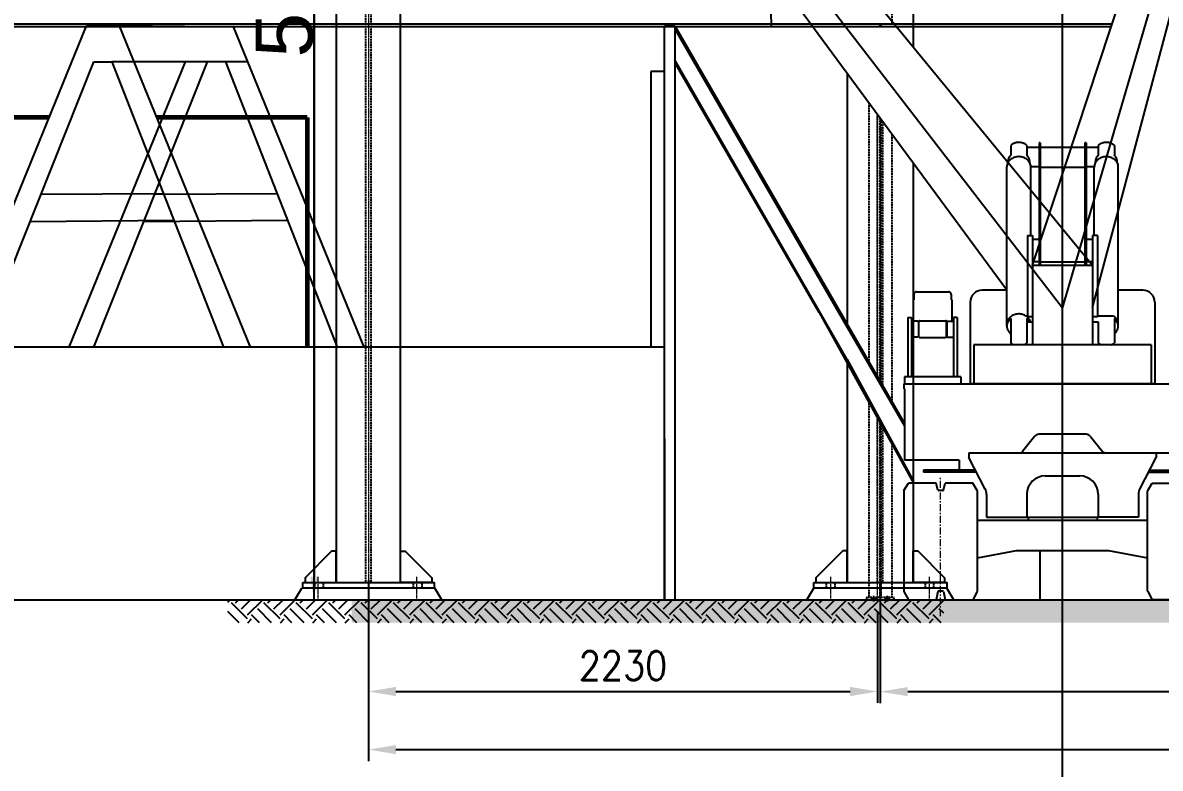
# Model space of a CAD drawing. Header units: millimetres. Extents: x 13669 to 217197, y -88248 to 24578.
# Drawn here: x 62328 to 67284, y -19669 to -16422 of the extents above; entities that cross this region are included whole.
import ezdxf

# ---------------------------------------------------------------- set-up
doc = ezdxf.new("R2010")
doc.units = ezdxf.units.MM
for name, pattern in [('CENTER', [50.8, 31.75, -6.35, 6.35, -6.35]), ('CENTER2', [1.125, 0.75, -0.125, 0.125, -0.125]), ('DASHED2', [0.375, 0.25, -0.125])]:
    doc.linetypes.add(name, pattern=pattern)
for name, color, linetype in [('1', 7, 'Continuous'), ('CHAPA PISO', 3, 'Continuous'), ('Tx_DDIM', 1, 'Continuous'), ('Tx_M_EQUIPOS', 4, 'Continuous'), ('Tx_M_EXISTENTES', 8, 'Continuous'), ('Tx_M_OCULTOS', 2, 'DASHED2'), ('Tx_M_OCULTOS FINO', 1, 'DASHED2')]:
    doc.layers.add(name, color=color, linetype=linetype)
doc.layers.add('TITULOS', color=6, linetype='Continuous', lineweight=60)
doc.layers.add('Tx_EJES', color=1, linetype='CENTER2', lineweight=5)
doc.styles.add('ROMANS', font='romans.shx', dxfattribs={"width": 0.9})
doc.styles.get("Standard").update_dxf_attribs({"font": 'arial.ttf'})
doc.dimstyles.new('DIMSTYLE4', dxfattribs={"dimtxt": 3.2, "dimasz": 1, "dimexe": 2.54, "dimexo": 2.54, "dimgap": 1.6, "dimtad": 1, "dimdec": 4, "dimzin": 0, "dimdsep": 46, "dimtxsty": 'Standard', "dimblk1": 'OPEN30', "dimblk2": 'OPEN30', "dimsah": 1, "dimcen": 0.09, "dimadec": 0, "dimazin": 0, "dimtfac": 1, "dimtdec": 4, "dimtmove": 0, "dimatfit": 3, "dimldrblk": 'OPEN30', "dimfxl": 1, "dimtvp": 1, "dimtolj": 1, "dimtzin": 0, "dimarcsym": 0})
doc.dimstyles.new('ESC 1-50', dxfattribs={"dimscale": 50, "dimtxt": 2.5, "dimasz": 2.4, "dimexe": 1, "dimexo": 1, "dimgap": 1, "dimtad": 1, "dimdec": 0, "dimtxsty": 'ROMANS', "dimcen": 2.5, "dimclrd": 256, "dimclre": 256, "dimclrt": 3, "dimadec": 0, "dimazin": 2, "dimtfac": 0.5, "dimtdec": 0, "dimtmove": 0, "dimatfit": 3, "dimfxl": 1, "dimtfill": 1, "dimtfillclr": 256, "dimtolj": 2, "dimlwd": -1, "dimarcsym": 0})
doc.dimstyles.new('ISO-25', dxfattribs={"dimtxt": 2.5, "dimasz": 2.5, "dimexe": 1.25, "dimexo": 0.625, "dimtad": 1, "dimtxsty": 'Standard', "dimcen": 2.5, "dimadec": 0, "dimazin": 0, "dimtfac": 1, "dimtmove": 0, "dimatfit": 3, "dimfxl": 1, "dimarcsym": 0})

# ---------------------------------------------------------------- blocks, each defined once
blk = doc.blocks.new('*D261')
at = {"layer": 'Defpoints', "color": 0, "transparency": 16777216}
for p in [(66064.5, -18798.2), (70044.8, -18913.2), (70044.8, -19335.3)]:
    blk.add_point(p, dxfattribs=at)
at = {"layer": 'Tx_DDIM', "lineweight": -2, "transparency": 16777216}
for p, q in [((66064.5, -18848.2), (66064.5, -19385.3)), ((70044.8, -18963.2), (70044.8, -19385.3))]:
    blk.add_line(p, q, dxfattribs=at)
at = {"layer": 'Tx_DDIM', "transparency": 16777216}
blk.add_line((66184.5, -19335.3), (69924.8, -19335.3), dxfattribs=at)
for points in [[(66184.5, -19315.3), (66184.5, -19355.3), (66064.5, -19335.3)], [(69924.8, -19315.3), (69924.8, -19355.3), (70044.8, -19335.3)]]:
    blk.add_solid(points, dxfattribs=at)
at = {"layer": 'Tx_DDIM', "color": 3, "transparency": 16777216, "insert": (68054.6, -19222.8), "char_height": 125, "attachment_point": 5, "style": 'ROMANS', "bg_fill": 3, "box_fill_scale": 1.1, "bg_fill_color": 256, "bg_fill_true_color": 13158600, "bg_fill_transparency": 0}
blk.add_mtext('\\A2;3980', dxfattribs=at)
blk = doc.blocks.new('*D264')
at = {"layer": 'Defpoints', "color": 0, "transparency": 16777216}
for p in [(63834.5, -19117.9), (74894.8, -19174.3), (74894.8, -19587.9)]:
    blk.add_point(p, dxfattribs=at)
at = {"layer": 'Tx_DDIM', "lineweight": -2, "transparency": 16777216}
for p, q in [((63834.5, -19167.9), (63834.5, -19637.9)), ((74894.8, -19224.3), (74894.8, -19637.9))]:
    blk.add_line(p, q, dxfattribs=at)
at = {"layer": 'Tx_DDIM', "transparency": 16777216}
blk.add_line((63954.5, -19587.9), (74774.8, -19587.9), dxfattribs=at)
for points in [[(63954.5, -19567.9), (63954.5, -19607.9), (63834.5, -19587.9)], [(74774.8, -19567.9), (74774.8, -19607.9), (74894.8, -19587.9)]]:
    blk.add_solid(points, dxfattribs=at)
at = {"layer": 'Tx_DDIM', "color": 3, "transparency": 16777216, "insert": (69364.6, -19475.4), "char_height": 125, "attachment_point": 5, "style": 'ROMANS', "bg_fill": 3, "box_fill_scale": 1.1, "bg_fill_color": 256, "bg_fill_true_color": 13158600, "bg_fill_transparency": 0}
blk.add_mtext('\\A2;11060', dxfattribs=at)
blk = doc.blocks.new('*D265')
at = {"layer": 'Defpoints', "color": 0, "transparency": 16777216}
for p in [(63834.5, -18798.2), (66053.2, -18934.9), (66053.2, -19334.7)]:
    blk.add_point(p, dxfattribs=at)
at = {"layer": 'Tx_DDIM', "lineweight": -2, "transparency": 16777216}
for p, q in [((63834.5, -18848.2), (63834.5, -19384.7)), ((66053.2, -18984.9), (66053.2, -19384.7))]:
    blk.add_line(p, q, dxfattribs=at)
at = {"layer": 'Tx_DDIM', "transparency": 16777216}
blk.add_line((63954.5, -19334.7), (65933.2, -19334.7), dxfattribs=at)
for points in [[(63954.5, -19314.7), (63954.5, -19354.7), (63834.5, -19334.7)], [(65933.2, -19314.7), (65933.2, -19354.7), (66053.2, -19334.7)]]:
    blk.add_solid(points, dxfattribs=at)
at = {"layer": 'Tx_DDIM', "color": 3, "transparency": 16777216, "insert": (64943.8, -19222.2), "char_height": 125, "attachment_point": 5, "style": 'ROMANS', "bg_fill": 3, "box_fill_scale": 1.1, "bg_fill_color": 256, "bg_fill_true_color": 13158600, "bg_fill_transparency": 0}
blk.add_mtext('\\A2;2230', dxfattribs=at)
blk = doc.blocks.new('_OPEN30')
at = {"color": 0, "linetype": 'ByBlock'}
for q in [(-3, 1), (-3, -1), (-3, 0)]:
    blk.add_line((0, 0), q, dxfattribs=at)
blk = doc.blocks.new('*D330')
at = {"layer": '1', "color": 0, "linetype": 'Continuous', "lineweight": -2, "transparency": 16777216}
for p, q in [((66659.8, -18719.9), (66763.8, -18719.9)), ((66761.2, -18933.9), (66761.2, -18720.9)), ((65919.5, -18934.9), (66763.8, -18934.9))]:
    blk.add_line(p, q, dxfattribs=at)
at = {"layer": 'Defpoints', "color": 0, "linetype": 'Continuous', "transparency": 16777216}
for p in [(66658.8, -18719.9), (66761.2, -18719.9), (65918.5, -18934.9)]:
    blk.add_point(p, dxfattribs=at)
at = {"layer": '1', "color": 0, "linetype": 'Continuous', "lineweight": -2, "transparency": 16777216}
for p, rotation in [((66761.2, -18719.9), 90), ((66761.2, -18934.9), 270)]:
    blk.add_blockref('_OPEN30', p, dxfattribs=dict(at, rotation=rotation))
at = {"layer": '1', "color": 0, "linetype": 'Continuous', "transparency": 16777216, "insert": (66758, -18827.4), "char_height": 3.2, "attachment_point": 5, "rotation": 90}
blk.add_mtext('\\A1;215', dxfattribs=at)
blk = doc.blocks.new('*D404')
at = {"color": 0, "lineweight": -2, "transparency": 16777216}
for p, q in [((63598.1, -13434.9), (63598.7, -13434.9)), ((63597.5, -13534.9), (63597.5, -18834.9)), ((63598.1, -18934.9), (63598.7, -18934.9))]:
    blk.add_line(p, q, dxfattribs=at)
at = {"color": 0, "transparency": 16777216}
for points in [[(63580.8, -13534.9), (63614.1, -13534.9), (63597.5, -13434.9)], [(63580.8, -18834.9), (63614.1, -18834.9), (63597.5, -18934.9)]]:
    blk.add_solid(points, dxfattribs=at)
at = {"layer": 'Defpoints', "color": 0, "transparency": 16777216}
for p in [(63597.5, -13434.9), (63597.5, -18934.9), (63597.5, -18934.9)]:
    blk.add_point(p, dxfattribs=at)
at = {"color": 0, "transparency": 16777216, "insert": (63469.2, -16184.9), "char_height": 250, "attachment_point": 5, "rotation": 90}
blk.add_mtext('5500', dxfattribs=at)

msp = doc.modelspace()

# ---------------------------------------------------------------- hatches: boundary and pattern name
h = msp.add_hatch()
h.set_pattern_fill('EARTH', color=9, scale=400, angle=45)
h.set_pattern_definition([(45, (64297.75, -23668.02), (0, 141.42136), [100, -100]), (45, (64271.23, -23641.51), (0, 141.42136), [100, -100]), (45, (64244.72, -23614.99), (0, 141.42136), [100, -100]), (135, (64244.72, -23597.31), (-141.42136, 1e-14), [100, -100]), (135, (64271.23, -23570.8), (-141.42136, 1e-14), [100, -100]), (135, (64297.75, -23544.28), (-141.42136, 1e-14), [100, -100])])
h.paths.add_polyline_path([(63761.8202447, -18934.9465934), (63761.8202447, -19034.9465934), (77619.4380621, -19034.9465934), (77619.4380621, -18934.9465934)])

# ---------------------------------------------------------------- linework, layer by layer
for p, q in [((63597.4743577, -18934.9465934), (63597.4743577, -13434.9465934)), ((66858.747209, -17665.7459496), (63597.4743577, -13434.9465934)), ((63671.9513534, -13434.9465934), (66989.0503195, -17478.5596871)), ((66728.4442188, -17478.5596871), (68057.3460494, -13434.9465934)), ((66858.747209, -17665.7459496), (68094.3746776, -13434.9465934)), ((66616.0086607, -17586.8114354), (63597.4743577, -13493.0063321)), ((66989.0503195, -17662.4497804), (68094.3746776, -13524.286137))]:
    msp.add_line(p, q)
at = {"color": 7, "linetype": 'Continuous'}
for p, q in [((67244.6446572, -17824.3637973), (66472.8497607, -17824.3637973)), ((66472.8497607, -17824.3637973), (66472.8497607, -17994.7600731)), ((67244.6446572, -17824.3637973), (67244.6446572, -17994.7600731)), ((67262.6866158, -17994.7600731), (66454.8078021, -17994.7600731))]:
    msp.add_line(p, q, dxfattribs=at)
at = {"color": 9}
for p, q in [((63514.4744281, -18934.9465934), (63544.4744281, -18884.9465934)), ((64154.4744281, -18934.9465934), (64124.4744281, -18884.9465934)), ((65744.474428, -18934.9465934), (65774.474428, -18884.9465934)), ((66384.4744279, -18934.9465934), (66354.4744279, -18884.9465934))]:
    msp.add_line(p, q, dxfattribs=at)
at = {"color": 7, "linetype": 'Continuous'}
msp.add_point((66858.747209, -17994.7600731), dxfattribs=at)
msp.add_point((66858.747209, -17994.7600731), dxfattribs=at)
at = {"layer": '1', "color": 7, "linetype": 'Continuous'}
for p, q in [((66756.5094467, -16945.8209598), (66756.5094467, -17045.5526941)), ((66761.0199362, -16945.8209598), (66756.5094467, -16945.8209598)), ((66761.0199362, -16945.8209598), (66761.0199362, -17045.5526941)), ((66960.9849712, -16945.8209598), (66956.4744817, -16945.8209598)), ((66956.4744817, -16945.8209598), (66956.4744817, -17045.5526941)), ((66960.9849712, -16945.8209598), (66960.9849712, -17045.5526941)), ((66633.0482076, -16956.561578), (66633.0482076, -16999.1065598)), ((66703.2114579, -16956.561578), (66703.2114579, -16999.1065598)), ((66703.3858635, -16963.3614717), (66756.5094467, -16963.3614717)), ((66761.0199362, -16963.3614717), (66956.4744817, -16963.3614717)), ((66960.9849712, -16963.3614717), (67014.1084341, -16963.3614717)), ((67014.2828397, -16956.561578), (67014.2828397, -16999.1065598)), ((67084.4460901, -16956.561578), (67084.4460901, -16999.1065598)), ((66620.5191502, -17031.7269011), (66620.5191502, -17026.7076284)), ((66715.7406355, -17031.7269011), (66715.7406355, -17026.7076284)), ((66720.2511251, -17048.5596871), (66756.5094467, -17048.5596871)), ((66756.5094467, -17045.5526941), (66756.5094467, -17478.5596871)), ((66761.0199362, -17045.5526941), (66761.0199362, -17478.5596871)), ((66956.4744817, -17045.5526941), (66956.4744817, -17478.5596871)), ((66960.9849712, -17045.5526941), (66960.9849712, -17478.5596871)), ((66960.9849712, -17048.5596871), (66997.2672286, -17048.5596871)), ((67001.7537824, -17031.7269011), (67001.7537824, -17026.7076284)), ((67096.9752677, -17031.7269011), (67096.9752677, -17026.7076284)), ((66616.0086607, -17743.5236424), (66616.0086607, -17049.9137962)), ((66720.2511251, -17348.2565766), (66720.2511251, -17049.9137962)), ((66761.0199362, -17050.5642689), (66956.4744817, -17050.5642689)), ((66997.2432929, -17348.2565766), (66997.2432929, -17049.9137962)), ((67101.4857572, -17734.9758438), (67101.4857572, -17049.9137962)), ((66706.3928565, -17348.2565766), (66706.3928565, -17701.3551361)), ((66706.3928565, -17348.2565766), (66728.4442188, -17348.2565766)), ((66728.4442188, -17348.2565766), (66728.4442188, -17824.3638829)), ((66728.4442188, -17365.2964843), (66756.5094467, -17365.2964843)), ((66960.9849712, -17365.2964843), (66989.0503195, -17365.2964843)), ((66989.0503195, -17348.2565766), (66989.0503195, -17824.3638829)), ((67011.1014411, -17348.2565766), (66989.0503195, -17348.2565766)), ((67011.1014411, -17348.2565766), (67011.1014411, -17701.3551361)), ((66728.4442188, -17461.52002), (66756.5094467, -17461.52002)), ((66728.4442188, -17478.5596871), (66989.0503195, -17478.5596871)), ((66756.5094467, -17453.5013319), (66756.5094467, -17478.5596871)), ((66761.0199362, -17478.5596871), (66756.5094467, -17478.5596871)), ((66761.0199362, -17463.0404759), (66956.4744817, -17463.0404759)), ((66761.0199362, -17478.5596871), (66956.4744817, -17478.5596871)), ((66956.4744817, -17478.5596871), (66960.9849712, -17478.5596871)), ((66960.9849712, -17453.5013319), (66960.9849712, -17478.5596871)), ((66960.9849712, -17461.52002), (66989.0503195, -17461.52002)), ((66222.2669824, -17593.3079836), (66362.5933628, -17593.3079836)), ((66616.0086607, -17586.8114354), (66508.9138831, -17586.8114354)), ((67208.560809, -17586.8114354), (67101.4857572, -17586.8114354)), ((66208.2344286, -17628.4928088), (66211.2414216, -17628.4928088)), ((66208.2344286, -17628.4928088), (66208.2344286, -17721.1237095)), ((66211.2414216, -17604.3336647), (66211.2414216, -17628.4928088)), ((66373.6190439, -17604.3336647), (66373.6190439, -17628.4928088)), ((66373.6190439, -17628.4928088), (66376.6260369, -17628.4928088)), ((66376.6260369, -17628.4928088), (66376.6260369, -17721.1237095)), ((66456.8124369, -17638.9130018), (66456.8124369, -17992.7554111)), ((67260.6819209, -17638.9326074), (67260.6819209, -17994.7600731)), ((66208.2344286, -17648.5392284), (66208.2344286, -17721.1237095)), ((66184.6795698, -17706.0887445), (66184.6795698, -17964.6901431)), ((66184.6795698, -17706.0887445), (66200.716946, -17706.0887445)), ((66200.716946, -17706.0887445), (66200.716946, -17964.6901431)), ((66228.782174, -17721.1237095), (66200.716946, -17721.1237095)), ((66228.782174, -17721.1237095), (66230.7868761, -17723.1284116)), ((66230.7868761, -17723.1284116), (66230.7868761, -17789.2822577)), ((66232.2903726, -17790.38402), (66232.2903726, -17722.0266494)), ((66236.2231586, -17720.1214588), (66348.6371866, -17720.1214186)), ((66352.5700929, -17790.38402), (66352.5700929, -17722.0266494)), ((66356.0781712, -17721.1237095), (66354.0735894, -17723.1284116)), ((66354.0735894, -17723.1284116), (66354.0735894, -17789.2822577)), ((66356.0781712, -17721.1237095), (66384.1435195, -17721.1237095)), ((66399.4290272, -17706.0887445), (66384.1435195, -17706.0887445)), ((66384.1435195, -17706.0887445), (66384.1435195, -17964.6901431)), ((66399.4290272, -17706.0887445), (66399.4290272, -17964.6901431)), ((66399.4290272, -17706.0887445), (66399.4290272, -17964.6901431)), ((66616.0086607, -17743.5236424), (66616.0086607, -17738.6633794)), ((66633.0483279, -17710.4694521), (66633.0483279, -17816.8020172)), ((66703.2114579, -17710.4694521), (66703.2114579, -17816.8020172)), ((66703.3858635, -17724.1309431), (66728.4442188, -17724.1309431)), ((66706.3928565, -17701.3551361), (66728.4442188, -17701.3551361)), ((66989.0503195, -17701.3551361), (67011.1014411, -17701.3551361)), ((66989.0503195, -17724.1309431), (67014.28296, -17724.1309431)), ((67011.1014411, -17698.0700563), (67078.2575782, -17698.0700563)), ((67014.28296, -17724.1309431), (67014.28296, -17816.8020172)), ((67084.4460901, -17710.4694521), (67084.4460901, -17815.984957)), ((67101.4857572, -17743.5236424), (67101.4857572, -17738.6633794)), ((66228.782174, -17791.2869598), (66200.716946, -17791.2869598)), ((66230.7868761, -17789.2822577), (66228.782174, -17791.2869598)), ((66236.2231586, -17792.2892106), (66348.6371866, -17792.2892508)), ((66354.0735894, -17789.2822577), (66356.0781712, -17791.2869598)), ((66356.0781712, -17791.2869598), (66384.1435195, -17791.2869598)), ((66415.2157404, -17964.6901431), (66169.6446048, -17964.6901431)), ((66169.6446048, -17964.6901431), (66169.6446048, -17989.7484983)), ((66169.6446048, -17989.7484983), (66169.6446048, -17994.7600731)), ((66342.5467027, -17964.6901431), (66242.3136425, -17964.6901431)), ((66415.2157404, -17964.6901431), (66415.2157404, -17989.7484983)), ((66415.2157404, -17994.7600731), (66415.2157404, -17989.7484983)), ((66167.1388174, -17994.7600731), (66167.1388174, -18016.8114354)), ((66167.1388174, -17994.7600731), (67550.3556126, -17994.7600731)), ((66167.1388174, -18016.8114354), (66169.6446048, -18016.8114354)), ((66169.6446048, -18016.8114354), (66169.6446048, -18302.475771)), ((66454.8078551, -17994.7603137), (67262.686647, -17994.7603137)), ((66737.0071726, -18223.4129039), (66684.896946, -18289.3646801)), ((66961.61223, -18214.2705626), (66755.882188, -18214.2705626)), ((66980.4873656, -18223.4129039), (67032.5973516, -18289.3646801)), ((66169.6446048, -18302.475771), (66169.6446048, -18327.534006)), ((66407.6982579, -18327.534006), (66169.6446048, -18327.534006)), ((66384.1435195, -18327.534006), (66200.716946, -18327.534006)), ((66407.6982579, -18327.534006), (66407.6982579, -18370.634199)), ((66450.7984509, -18295.4593738), (66672.8541796, -18295.4593738)), ((66450.7984509, -18295.4593738), (66450.7984509, -18315.506034)), ((66522.3207418, -18452.9774549), (66450.7984509, -18315.506034)), ((66672.3136425, -18295.4593738), (66675.2264565, -18295.4593738)), ((66684.896946, -18289.3646801), (66683.0911866, -18291.6501151)), ((67032.5973516, -18289.3646801), (67034.4032314, -18291.6501151)), ((67045.1807754, -18295.4593738), (67042.2678411, -18295.4593738)), ((67045.1807754, -18295.4593738), (67266.6959069, -18295.4593738)), ((67195.1736761, -18452.9774549), (67266.6959069, -18315.506034)), ((67266.6959069, -18295.4593738), (67266.6959069, -18315.506034)), ((67266.6959069, -18295.4593738), (67266.6959069, -18315.506034)), ((66252.3369125, -18370.634199), (66252.3369125, -18379.655178)), ((66479.4799953, -18370.634199), (66252.3369125, -18370.634199)), ((66484.1733423, -18379.655178), (66252.3369125, -18379.655178)), ((67233.3210436, -18379.655178), (67465.1574453, -18379.655178)), ((67238.0143866, -18370.634199), (67465.1574453, -18370.634199)), ((66167.5848146, -18458.6156871), (66187.1854775, -18426.7647752)), ((66307.4651978, -18426.7647752), (66187.1854775, -18426.7647752)), ((66315.0223726, -18457.9386326), (66307.4651978, -18426.7647752)), ((66340.0011027, -18457.9386326), (66347.5583978, -18426.7647752)), ((66467.8381181, -18426.7647752), (66347.5583978, -18426.7647752)), ((66487.4386607, -18458.6156871), (66467.8381181, -18426.7647752)), ((66783.5723838, -18395.6925542), (66933.9220341, -18395.6925542)), ((67230.0557572, -18458.6156871), (67249.6563119, -18426.7647752)), ((67249.6563119, -18426.7647752), (67369.9360322, -18426.7647752)), ((66336.0700006, -18459.8416983), (66318.953595, -18459.8416983)), ((66527.9779782, -18476.1083277), (66527.9779782, -18575.1613235)), ((66703.3858635, -18475.8789542), (66703.3858635, -18576.1121347)), ((67014.1084341, -18475.8789542), (67014.1084341, -18576.1121347)), ((67189.5164397, -18476.1083277), (67189.5164397, -18575.1613235)), ((66527.9779782, -18575.1613235), (66703.3858635, -18575.1613235)), ((66703.3858635, -18576.1121347), (67014.1084341, -18576.1121347)), ((66703.3858635, -18576.1121347), (67014.1084341, -18576.1121347)), ((66708.3975586, -18576.1121347), (66758.5141488, -18576.1121347)), ((66708.3975586, -18576.1121347), (66708.3975586, -18588.1401067)), ((66958.9803894, -18576.1121347), (67009.0968593, -18576.1121347)), ((67009.0968593, -18576.1121347), (67009.0968593, -18588.1401067)), ((67189.5164397, -18575.1613235), (67014.1084341, -18575.1613235)), ((66487.8847782, -18588.1401067), (67229.60976, -18588.1401067)), ((66487.8847782, -18751.9004647), (66658.8381041, -18719.9465934)), ((66658.8381041, -18719.9465934), (67058.6561936, -18719.9465934)), ((67058.6561936, -18719.9465934), (67229.60976, -18751.9004647))]:
    msp.add_line(p, q, dxfattribs=at)
for points in [[(66703.2114579, -16956.5618186, 0.025892935), (66699.6965237, -16953.600171, 0.025892935), (66695.8433628, -16950.9660452, 0.025892935), (66691.6933516, -16948.6874661, 0.025892935), (66687.2908733, -16946.788971, 0.025892935), (66682.6831978, -16945.2908871, 0.025892935), (66677.9195195, -16944.2092116, 0.025892935), (66673.0510775, -16943.5554913, 0.025892935), (66668.1298327, -16943.3368228, 0.025892935), (66663.208588, -16943.5554913, 0.025892935), (66658.340146, -16944.2092116, 0.025892935), (66653.5764677, -16945.2908871, 0.025892935), (66648.9687922, -16946.788971, 0.025892935), (66644.5663139, -16948.6874661, 0.025892935), (66640.4163027, -16950.9660452, 0.025892935), (66636.5631418, -16953.600171, 0.025892935), (66633.0482076, -16956.5618186, -1)], [(67084.4460901, -16956.5618186, 0.025892935), (67080.9311558, -16953.600171, 0.025892935), (67077.077995, -16950.9660452, 0.025892935), (67072.9279838, -16948.6874661, 0.025892935), (67068.5255055, -16946.788971, 0.025892935), (67063.91783, -16945.2908871, 0.025892935), (67059.1542719, -16944.2092116, 0.025892935), (67054.2857097, -16943.5554913, 0.025892935), (67049.3644649, -16943.3368228, 0.025892935), (67044.4432202, -16943.5554913, 0.025892935), (67039.5747782, -16944.2092116, 0.025892935), (67034.8110999, -16945.2908871, 0.025892935), (67030.2034244, -16946.788971, 0.025892935), (67025.800946, -16948.6874661, 0.025892935), (67021.6509348, -16950.9660452, 0.025892935), (67017.797774, -16953.600171, 0.025892935), (67014.2828397, -16956.5618186, -1)], [(66633.0482076, -16999.1068004, 0.011600638), (66631.5929432, -17000.5317542, 0.011600638), (66630.2163418, -17002.0132396, 0.011600638), (66628.9214104, -17003.5477682, 0.011600638), (66627.710795, -17005.1320927, 0.011600638), (66626.5872621, -17006.7629654, 0.011600638), (66625.5530971, -17008.436778, 0.011600638), (66624.6105852, -17010.1498018, 0.011600638), (66623.7617712, -17011.8985487, 0.011600638), (66623.0085796, -17013.6791696, 0.011600638), (66622.3523334, -17015.4878158, 0.011600638), (66621.7947167, -17017.3206382, 0.011600638), (66621.3368118, -17019.1736675, 0.011600638), (66620.9797013, -17021.0429347, 0.011600638), (66620.7239866, -17022.9243501, 0.011600638), (66620.5703894, -17024.8139445, 0.011600638), (66620.5191502, -17026.7076284, -1)], [(66715.7405153, -17026.7076284, 0.011600638), (66715.6892761, -17024.8139445, 0.011600638), (66715.5356789, -17022.9243501, 0.011600638), (66715.2800845, -17021.0429347, 0.011600638), (66714.9228537, -17019.1736675, 0.011600638), (66714.4649488, -17017.3206382, 0.011600638), (66713.9073321, -17015.4878158, 0.011600638), (66713.2512062, -17013.6791696, 0.011600638), (66712.4978943, -17011.8985487, 0.011600638), (66711.6490803, -17010.1498018, 0.011600638), (66710.7065684, -17008.436778, 0.011600638), (66709.6724034, -17006.7629654, 0.011600638), (66708.5488705, -17005.1320927, 0.011600638), (66707.3382551, -17003.5477682, 0.011600638), (66706.0433237, -17002.0132396, 0.011600638), (66704.6667223, -17000.5317542, 0.011600638), (66703.2114579, -16999.1068004, -1)], [(67014.2828397, -16999.1068004, 0.011600638), (67012.8275754, -17000.5317542, 0.011600638), (67011.4510943, -17002.0132396, 0.011600638), (67010.1560425, -17003.5477682, 0.011600638), (67008.9454272, -17005.1320927, 0.011600638), (67007.8218943, -17006.7629654, 0.011600638), (67006.7877293, -17008.436778, 0.011600638), (67005.8453376, -17010.1498018, 0.011600638), (67004.9965237, -17011.8985487, 0.011600638), (67004.2432118, -17013.6791696, 0.011600638), (67003.5869656, -17015.4878158, 0.011600638), (67003.0293488, -17017.3206382, 0.011600638), (67002.5714439, -17019.1736675, 0.011600638), (67002.2143334, -17021.0429347, 0.011600638), (67001.9586188, -17022.9243501, 0.011600638), (67001.8050216, -17024.8139445, 0.011600638), (67001.7537824, -17026.7076284, -1)], [(67096.9752677, -17026.7076284, 0.011600638), (67096.9240286, -17024.8139445, 0.011600638), (67096.7703111, -17022.9243501, 0.011600638), (67096.5147167, -17021.0429347, 0.011600638), (67096.1574859, -17019.1736675, 0.011600638), (67095.699581, -17017.3206382, 0.011600638), (67095.1419642, -17015.4878158, 0.011600638), (67094.4858383, -17013.6791696, 0.011600638), (67093.7325265, -17011.8985487, 0.011600638), (67092.8837125, -17010.1498018, 0.011600638), (67091.9412006, -17008.436778, 0.011600638), (67090.9070355, -17006.7629654, 0.011600638), (67089.7835027, -17005.1320927, 0.011600638), (67088.5728873, -17003.5477682, 0.011600638), (67087.2779558, -17002.0132396, 0.011600638), (67085.9013544, -17000.5317542, 0.011600638), (67084.4460901, -16999.1068004, -1)], [(66720.2510048, -17049.9137962, 0.04912685), (66719.2495558, -17041.194599, 0.04912685), (66716.2835782, -17032.8103808, 0.04912685), (66711.4670971, -17025.083371, 0.04912685), (66704.9851027, -17018.3106605, 0.04912685), (66697.0868146, -17012.7525347, 0.04912685), (66688.0758188, -17008.6223696, 0.04912685), (66678.29816, -17006.0790549, 0.04912685), (66668.1298327, -17005.2202577, 0.04912685), (66657.9615055, -17006.0790549, 0.04912685), (66648.183967, -17008.6223696, 0.04912685), (66639.1728509, -17012.7525347, 0.04912685), (66631.2745628, -17018.3106605, 0.04912685), (66624.7926887, -17025.083371, 0.04912685), (66619.9760873, -17032.8103808, 0.04912685), (66617.0101097, -17041.194599, 0.04912685), (66616.0086607, -17049.9137962, -1)], [(67101.4857572, -17049.9137962, 0.04912685), (67100.484188, -17041.194599, 0.04912685), (67097.5182104, -17032.8103808, 0.04912685), (67092.7017293, -17025.083371, 0.04912685), (67086.2197348, -17018.3106605, 0.04912685), (67078.3214467, -17012.7525347, 0.04912685), (67069.3104509, -17008.6223696, 0.04912685), (67059.5327922, -17006.0790549, 0.04912685), (67049.3644649, -17005.2202577, 0.04912685), (67039.1961376, -17006.0790549, 0.04912685), (67029.4185992, -17008.6223696, 0.04912685), (67020.4074831, -17012.7525347, 0.04912685), (67012.509195, -17018.3106605, 0.04912685), (67006.0273209, -17025.083371, 0.04912685), (67001.2107195, -17032.8103808, 0.04912685), (66998.2447418, -17041.194599, 0.04912685), (66997.2432929, -17049.9137962, -1)], [(66718.6933824, -17724.1308228, 0.045288646), (66715.5900453, -17716.5017207, 0.045288646), (66710.9354607, -17709.4764228, 0.045288646), (66704.882023, -17703.2845431, 0.045288646), (66697.6273516, -17698.128392, 0.045288646), (66689.4086383, -17694.1764815, 0.045288646), (66680.4944677, -17691.5581123, 0.045288646), (66671.1762775, -17690.3586829, 0.045288646), (66661.7583754, -17690.6174046, 0.045288646), (66652.5487978, -17692.325978, 0.045288646), (66643.8484845, -17695.4284731, 0.045288646), (66635.9416565, -17699.8233738, 0.045288646), (66629.0869153, -17705.3673067, 0.045288646), (66623.5081013, -17711.8787696, 0.045288646), (66619.3876789, -17719.1452284, 0.045288646), (66616.8603614, -17726.9290102, 0.045288646), (66616.0086607, -17734.9758438, -1)], [(66633.0482076, -17710.4695724, 0.026019462), (66629.2342579, -17713.7728144, 0.026019462), (66625.8409265, -17717.3980452, 0.026019462), (66622.905139, -17721.305813, 0.026019462), (66620.4585293, -17725.4538997, 0.026019462), (66618.5275586, -17729.797441, 0.026019462), (66617.1332761, -17734.2895277, 0.026019462), (66616.2905964, -17738.8814466, 0.026019462), (66616.0086607, -17743.5236424, 0.026019462), (66616.2905964, -17748.1658382, 0.026019462), (66617.1332761, -17752.757757, 0.026019462), (66618.5275586, -17757.2498438, 0.026019462), (66620.4585293, -17761.593385, 0.026019462), (66622.905139, -17765.741592, 0.026019462), (66625.8409265, -17769.6493598, 0.026019462), (66629.2342579, -17773.2744703, 0.026019462), (66633.0482076, -17776.5778326, -1)], [(66715.08896, -17724.1309431, 0.0059940175), (66714.5332677, -17723.1711109, 0.0059940175), (66713.9508733, -17722.2230661, 0.0059940175), (66713.3422579, -17721.2871696, 0.0059940175), (66712.7075418, -17720.3641431, 0.0059940175), (66712.0472062, -17719.4544675, 0.0059940175), (66711.3617321, -17718.5585039, 0.0059940175), (66710.65136, -17717.6769738, 0.0059940175), (66709.9164509, -17716.8103584, 0.0059940175), (66709.1576062, -17715.9590186, 0.0059940175), (66708.3751866, -17715.1235556, 0.0059940175), (66707.5696733, -17714.3043305, 0.0059940175), (66706.7414272, -17713.5019445, 0.0059940175), (66705.8909293, -17712.7168787, 0.0059940175), (66705.018781, -17711.9494941, 0.0059940175), (66704.1254635, -17711.2001515, 0.0059940175), (66703.2114579, -17710.4695724, -1)], [(67101.4857572, -17734.9758438, 0.015181385), (67101.3896537, -17732.2636563, 0.015181385), (67101.1018244, -17729.5614521, 0.015181385), (67100.6233516, -17726.8792144, 0.015181385), (67099.9559195, -17724.2269263, 0.015181385), (67099.1019334, -17721.6142102, 0.015181385), (67098.0646411, -17719.0506885, 0.015181385), (67096.8478915, -17716.5458633, 0.015181385), (67095.4561348, -17714.1089962, 0.015181385), (67093.8945432, -17711.7489878, 0.015181385), (67092.1687698, -17709.4746186, 0.015181385), (67090.2851894, -17707.2943081, 0.015181385), (67088.2507782, -17705.2159948, 0.015181385), (67086.0729936, -17703.2473766, 0.015181385), (67083.7600146, -17701.3956703, 0.015181385), (67081.3201404, -17699.6677319, 0.015181385), (67078.7626327, -17698.0700563, -1)], [(67084.4460901, -17776.5778326, 0.026019462), (67088.26016, -17773.2744703, 0.026019462), (67091.6533712, -17769.6493598, 0.026019462), (67094.5892789, -17765.741592, 0.026019462), (67097.0358887, -17761.593385, 0.026019462), (67098.966739, -17757.2498438, 0.026019462), (67100.3611418, -17752.757757, 0.026019462), (67101.2038216, -17748.1658382, 0.026019462), (67101.4857572, -17743.5236424, 0.026019462), (67101.2038216, -17738.8814466, 0.026019462), (67100.3611418, -17734.2895277, 0.026019462), (67098.966739, -17729.797441, 0.026019462), (67097.0358887, -17725.4538997, 0.026019462), (67094.5892789, -17721.305813, 0.026019462), (67091.6533712, -17717.3980452, 0.026019462), (67088.26016, -17713.7728144, 0.026019462), (67084.4460901, -17710.4695724, -1)], [(66633.0482076, -17816.8020172, 0.004810783), (66633.7964677, -17817.3746689, 0.004810783), (66634.5573572, -17817.9349319, 0.004810783), (66635.3307558, -17818.4825654, 0.004810783), (66636.1163027, -17819.0173291, 0.004810783), (66636.9136369, -17819.5389822, 0.004810783), (66637.7225181, -17820.0474046, 0.004810783), (66638.5427055, -17820.5424759, 0.004810783), (66639.3738383, -17821.0238354, 0.004810783), (66640.2156761, -17821.4913626, 0.004810783), (66641.0677376, -17821.9449375, 0.004810783), (66641.9299027, -17822.3844396, 0.004810783), (66642.8016901, -17822.8095081, 0.004810783), (66643.6829796, -17823.2202633, 0.004810783), (66644.5731698, -17823.6162242, 0.004810783), (66645.4722607, -17823.9976312, 0.004810783), (66646.3796509, -17824.3640032, -1)], [(66689.8801348, -17824.3640032, 0.004810783), (66690.7875251, -17823.9976312, 0.004810783), (66691.6864957, -17823.6162242, 0.004810783), (66692.5766859, -17823.2202633, 0.004810783), (66693.4579754, -17822.8095081, 0.004810783), (66694.3297628, -17822.3844396, 0.004810783), (66695.1919279, -17821.9449375, 0.004810783), (66696.0441097, -17821.4913626, 0.004810783), (66696.8858272, -17821.0238354, 0.004810783), (66697.71696, -17820.5424759, 0.004810783), (66698.5371474, -17820.0474046, 0.004810783), (66699.3460286, -17819.5389822, 0.004810783), (66700.1433628, -17819.0173291, 0.004810783), (66700.9289097, -17818.4825654, 0.004810783), (66701.7023083, -17817.9349319, 0.004810783), (66702.4631978, -17817.3746689, 0.004810783), (66703.2114579, -17816.8020172, -1)], [(67014.28296, -17816.8020172, 0.004810783), (67015.0310999, -17817.3746689, 0.004810783), (67015.7921097, -17817.9349319, 0.004810783), (67016.565388, -17818.4825654, 0.004810783), (67017.3509348, -17819.0173291, 0.004810783), (67018.1482691, -17819.5389822, 0.004810783), (67018.9571502, -17820.0474046, 0.004810783), (67019.7773376, -17820.5424759, 0.004810783), (67020.6084705, -17821.0238354, 0.004810783), (67021.4503083, -17821.4913626, 0.004810783), (67022.3023698, -17821.9449375, 0.004810783), (67023.1645348, -17822.3844396, 0.004810783), (67024.0364425, -17822.8095081, 0.004810783), (67024.9176118, -17823.2202633, 0.004810783), (67025.8079223, -17823.6162242, 0.004810783), (67026.7068929, -17823.9976312, 0.004810783), (67027.6142831, -17824.3640032, -1)], [(67071.114767, -17824.3640032, 0.004810783), (67072.0221572, -17823.9976312, 0.004810783), (67072.9211279, -17823.6162242, 0.004810783), (67073.8114383, -17823.2202633, 0.004810783), (67074.6926076, -17822.8095081, 0.004810783), (67075.564395, -17822.3844396, 0.004810783), (67076.42656, -17821.9449375, 0.004810783), (67077.2787418, -17821.4913626, 0.004810783), (67078.1204593, -17821.0238354, 0.004810783), (67078.9515922, -17820.5424759, 0.004810783), (67079.7717796, -17820.0474046, 0.004810783), (67080.5806607, -17819.5389822, 0.004810783), (67081.3781153, -17819.0173291, 0.004810783), (67082.1635418, -17818.4825654, 0.004810783), (67082.9369404, -17817.9349319, 0.004810783), (67083.69783, -17817.3746689, 0.004810783), (67084.4460901, -17816.8020172, -1)]]:
    msp.add_lwpolyline(points, format="xyb", dxfattribs=at)
for centre, radius, start, end in [((66222.2669824, -17604.3336647), 11.0256413, 90, 180), ((66362.5933628, -17604.3336647), 11.0256413, 0, 90), ((66508.9337293, -17638.9326074), 52.1212141, 90, 180), ((66508.9337293, -17638.9326074), 52.1212141, 90, 180), ((67208.560809, -17638.9326074), 52.1212141, 0, 90), ((67208.560809, -17638.9326074), 52.1212141, 0, 90), ((66236.2231586, -17725.1331137), 5.0116549, 90, 141.6947499997), ((66348.6371866, -17725.1331137), 5.0116549, 38.3039450002, 90), ((66236.2231586, -17787.2775556), 5.0116549, 218.3052500003, 270), ((66348.6371866, -17787.2775556), 5.0116549, 270, 321.69606), ((66755.882188, -18238.3265067), 24.0559441, 90, 141.6867899998), ((66961.61223, -18238.3265067), 24.0559441, 38.3129340004, 90), ((66675.2264565, -18285.4361039), 10.0233097, 270, 321.6872099997), ((67042.2678411, -18285.4361039), 10.0233097, 218.3131099999, 270), ((66783.5723838, -18475.8789542), 80.1864782, 90, 180), ((66933.9220341, -18475.8789542), 80.1864782, 0, 90), ((66170.1458104, -18460.1917123), 3.006993, 148.3927300003, 180), ((66318.953595, -18454.8300032), 5.0116549, 218.3354099995, 270), ((66336.0700006, -18454.8300032), 5.0116549, 270, 321.66329), ((66484.8777852, -18460.1917123), 3.006993, 0, 31.6091060002), ((66477.861388, -18476.1083277), 50.1165481, 0, 27.4866509999), ((67239.6329698, -18476.1083277), 50.1165481, 152.5132999999, 180), ((67232.616753, -18460.1917123), 3.006993, 148.3927300003, 180)]:
    msp.add_arc(centre, radius, start, end, dxfattribs=at)
at = {"layer": 'CHAPA PISO'}
for p, q in [((65124.4744281, -16634.9465934), (65064.4744281, -16634.9465934)), ((65064.4744281, -16634.9465934), (65064.4744281, -17834.9465934)), ((63974.4744281, -17834.9465934), (59615.4744281, -17834.9465934)), ((65124.4744281, -17834.9465934), (60774.4744281, -17834.9465934))]:
    msp.add_line(p, q, dxfattribs=at)
at = {"layer": 'TITULOS'}
for p, q in [((62443.1578456, -16834.9465934), (61067.4744279, -16834.9465934)), ((63567.4744279, -16834.9465934), (62913.4317497, -16834.9465934)), ((63567.4744279, -16834.9465934), (63567.4744279, -17834.9465934))]:
    msp.add_line(p, q, dxfattribs=at)
at = {"layer": 'Tx_EJES'}
for p, q in [((63834.4744281, -13814.4312357), (63834.4744281, -18859.5465934)), ((63615.4744281, -18930.2465934), (63615.4744281, -18834.5465934)), ((64045.4744281, -18930.2465934), (64045.4744281, -18834.5465934)), ((65849.4744279, -18930.2465934), (65849.4744279, -18834.5465934)), ((66279.474428, -18930.2465934), (66279.474428, -18834.5465934))]:
    msp.add_line(p, q, dxfattribs=at)
at = {"layer": 'Tx_EJES', "extrusion": (6.12323e-17, 1, -1.83697e-16)}
msp.add_line((66053.1744279, -17976.9109906), (66053.1744279, -16823.4828052), dxfattribs=at)
at = {"layer": 'Tx_M_EQUIPOS'}
for p, q in [((62034.974428, -17834.9465934), (62606.4312126, -16434.9465934)), ((62606.4312126, -16434.9465934), (62894.1515855, -16434.9465934)), ((62750.291399, -16434.9465934), (63321.2826263, -16438.1117745)), ((63321.2826263, -17834.9465934), (62750.291399, -16434.9465934)), ((63100.8744076, -16436.8899835), (63101.6676672, -16434.9465934)), ((63816.5190809, -17834.9465934), (63245.5278536, -16434.9465934)), ((65124.4744281, -16434.9465934), (65169.4744281, -16434.9465934)), ((65169.4744281, -16434.9465934), (65920.3098708, -17735.4317284)), ((65169.4744281, -16434.9465934), (66169.4744281, -18166.997401)), ((65169.4744281, -16448.537169), (65920.3098708, -17748.4838823)), ((62142.3052677, -17834.9465934), (62638.4953286, -16591.9134483)), ((62530.2108825, -17834.9465934), (63037.6643359, -16591.7470134)), ((62637.5417223, -17834.9465934), (63133.7317831, -16591.9134483)), ((62638.4953286, -16591.9134483), (62716.8229048, -16591.9134483)), ((63309.4215465, -16591.6060406), (62716.8229048, -16591.9134483)), ((62716.8229048, -16591.9134483), (63202.4531216, -17834.9465934)), ((63212.0593594, -16591.9134483), (63697.6895762, -17834.9465934)), ((65920.3098708, -17888.6564038), (65169.4744281, -16584.2070774)), ((65798.6359803, -17684.6863681), (65169.4744281, -16594.9465934)), ((62408.0408587, -17169.2376775), (62940.9168452, -17165.5107779)), ((62903.2773133, -17169.2376775), (63436.1532998, -17165.5107779)), ((62360.8297835, -17287.5087513), (62986.4573216, -17282.077498)), ((62856.0662381, -17287.5087513), (63481.6937761, -17282.077498)), ((65798.6359803, -17684.6863681), (65740.1613085, -17583.4052654)), ((65798.6359803, -17684.6863681), (65920.3098708, -17904.0710688)), ((65920.3098708, -17735.4317284), (65867.9180126, -17644.6863681)), ((65920.3098708, -17748.4838823), (66169.6446048, -18177.1520956)), ((65920.3098708, -17888.6564038), (66209.3098708, -18419.2148836)), ((65920.3098708, -17904.0710688), (66209.3098708, -18426.7647752))]:
    msp.add_line(p, q, dxfattribs=at)
for points in [[(66209.3098708, -16528.0397539), (66209.3098708, -10760.9747686), (66207.9744279, -10094.2665935), (65920.9744279, -10094.2665935), (65920.3098708, -10745.0747686), (65920.3098708, -16175.7427027)], [(63694.4744281, -13624.5600411), (63694.4744281, -18859.5465934)], [(63974.4744281, -18859.5465934), (63974.4744281, -14004.3024305)], [(65920.3098708, -16643.288861), (65920.3098708, -17748.4838823)], [(65920.3098708, -17888.6564038), (65920.3098708, -18859.5465934), (66209.3098708, -18859.5465934), (66209.3098708, -17035.2372559)]]:
    msp.add_lwpolyline(points, dxfattribs=at)
for points in [[(63694.4744281, -18723.5465934), (63673.9744281, -18723.5465934), (63558.4744281, -18839.5465934), (63558.4744281, -18859.5465934), (63694.4744281, -18859.5465934)], [(63974.4744281, -18723.5465934), (63994.9744281, -18723.5465934), (64110.4744281, -18839.5465934), (64110.4744281, -18859.5465934), (63974.4744281, -18859.5465934)], [(65920.9744279, -18722.5465934), (65900.9744279, -18722.5465934), (65784.4744278, -18839.5465934), (65784.4744278, -18859.5465934), (65920.9744279, -18859.5465934)], [(66207.9744279, -18722.5465934), (66227.9744279, -18722.5465934), (66344.474428, -18839.5465934), (66344.474428, -18859.5465934), (66207.9744279, -18859.5465934)], [(63548.4744281, -18859.5465934), (64120.474428, -18859.5465934), (64120.474428, -18884.9465934), (63548.4744281, -18884.9465934)], [(65774.474428, -18859.5465934), (66354.4744279, -18859.5465934), (66354.4744279, -18884.9465934), (65774.474428, -18884.9465934)]]:
    msp.add_lwpolyline(points, close=True, dxfattribs=at)
at = {"layer": 'Tx_M_EXISTENTES'}
for p, q in [((65590.3430069, -16439.3579927), (65586.0885275, -16190.0102485)), ((62034.974428, -16427.3579927), (65761.0949799, -16427.3579927)), ((62034.974428, -16427.3579927), (67073.9134374, -16427.3579927)), ((65769.9430835, -16439.3579927), (62034.974428, -16439.3579927)), ((67069.9697312, -16439.3579927), (62034.974428, -16439.3579927)), ((66053.1744279, -16439.3579927), (66014.809871, -16439.3579927)), ((66053.1744279, -16427.3579927), (66066.969871, -16427.3579927)), ((66075.7744279, -16439.3579927), (66062.649871, -16439.3579927)), ((66114.809871, -16427.3579927), (67073.9134374, -16427.3579927)), ((67069.9697312, -16439.3579927), (66136.5615214, -16439.3579927)), ((66531.8747481, -18295.4593738), (71575.4723007, -18295.4593738)), ((63761.8202447, -18934.9465934), (77616.0079939, -18934.9465934))]:
    msp.add_line(p, q, dxfattribs=at)
at = {"layer": 'Tx_M_OCULTOS', "extrusion": (6.12323e-17, 1, -1.83697e-16)}
for p, q in [((63823.1744281, -18859.5465934), (63823.1744281, -13799.1059179)), ((63845.7744281, -18859.5465934), (63845.7744281, -13829.7565536)), ((66053.1744279, -17976.9109906), (66053.1744279, -16823.4828052)), ((66075.7744279, -18015.7659927), (66075.7744279, -16854.1334409)), ((66053.1744279, -18859.5465934), (66053.1744279, -18132.5748031)), ((66075.7744279, -18859.5465934), (66075.7744279, -18174.0648434))]:
    msp.add_line(p, q, dxfattribs=at)
at = {"layer": 'Tx_M_OCULTOS'}
for p, q in [((63600.9744281, -18884.9465934), (63600.9744281, -18859.5465934)), ((63637.9744281, -18884.9465934), (63637.9744281, -18859.5465934)), ((64030.9744281, -18884.9465934), (64030.9744281, -18859.5465934)), ((64067.9744281, -18884.9465934), (64067.9744281, -18859.5465934)), ((65830.9744279, -18884.9465934), (65830.9744279, -18859.5465934)), ((65867.9744279, -18884.9465934), (65867.9744279, -18859.5465934)), ((66260.974428, -18884.9465934), (66260.974428, -18859.5465934)), ((66297.974428, -18884.9465934), (66297.974428, -18859.5465934))]:
    msp.add_line(p, q, dxfattribs=at)
at = {"layer": 'Tx_M_OCULTOS FINO'}
for p, q in [((66114.809871, -16215.4465942), (66114.809871, -16427.3579927)), ((66062.649871, -16427.3579927), (66062.649871, -16439.3579927)), ((66066.969871, -16427.3579927), (66066.969871, -16439.3579927)), ((66014.809871, -16771.4519177), (66014.809871, -17910.9528074)), ((66062.649871, -16836.3336174), (66062.649871, -17993.2016261)), ((66066.969871, -16842.1925), (66066.969871, -18000.628777)), ((66114.809871, -16907.0741996), (66114.809871, -18082.8775957)), ((66014.809871, -18062.1435195), (66014.809871, -18925.4465942)), ((66062.649871, -18149.9702243), (66062.649871, -18925.4465942)), ((66066.969871, -18157.9010638), (66066.969871, -18925.4465942)), ((66114.809871, -18245.7277686), (66114.809871, -18925.4465942)), ((66026.309871, -18925.4465942), (66026.309871, -18934.9465942)), ((66034.809871, -18917.8881029), (66034.809871, -18942.5050855)), ((66043.309871, -18925.4465942), (66043.309871, -18934.9465942)), ((66086.309871, -18925.4465942), (66086.309871, -18934.9465942)), ((66094.809871, -18917.8881029), (66094.809871, -18942.5050855)), ((66103.309871, -18925.4465942), (66103.309871, -18934.9465942))]:
    msp.add_line(p, q, dxfattribs=at)
msp.add_lwpolyline([(66004.809871, -18934.9465942), (66124.809871, -18934.9465942), (66124.809871, -18925.4465942), (66004.809871, -18925.4465942)], close=True, dxfattribs=at)
msp.add_lwpolyline([(66014.809871, -18934.9465942), (66114.809871, -18934.9465942)], dxfattribs=at)
msp.add_lwpolyline([(66014.809871, -18934.9465942), (66114.809871, -18934.9465942)], dxfattribs=at)

# ---------------------------------------------------------------- dimensions: what is measured, and where the dimension line sits
dim = msp.add_linear_dim(base=(63597.4743577, -18934.9465934), p1=(63597.4743577, -13434.9465934), p2=(63597.4743577, -18934.9465934), angle=90, dimstyle='ISO-25', override={"dimtxt": 250, "dimasz": 100})
dim.commit()
dim.dimension.update_dxf_attribs({"geometry": '*D404', "text_midpoint": (63469.2061108, -16184.9465934)})

# ---------------------------------------------------------------- next in the draw order: dimensions: what is measured, and where the dimension line sits
at = {"layer": 'Tx_DDIM'}
dim = msp.add_linear_dim(base=(70044.8098709, -19335.2758648), p1=(66064.4744279, -18798.1944493), p2=(70044.8098709, -18913.2044417), dimstyle='ESC 1-50', override={"dimtmove": 1}, dxfattribs=at)
dim.commit()
dim.dimension.update_dxf_attribs({"geometry": '*D261', "text_midpoint": (68054.6421494, -19222.7758648)})

# ---------------------------------------------------------------- next in the draw order: hatches: boundary and pattern name
h = msp.add_hatch()
h.set_pattern_fill('EARTH', color=9, scale=400, angle=45)
h.set_pattern_definition([(45, (64297.75, -23668.02), (0, 141.4214), [100, -100]), (45, (64271.23, -23641.51), (0, 141.4214), [100, -100]), (45, (64244.72, -23614.99), (0, 141.4214), [100, -100]), (135, (64244.72, -23597.31), (-141.4214, 1e-14), [100, -100]), (135, (64271.23, -23570.8), (-141.4214, 1e-14), [100, -100]), (135, (64297.75, -23544.28), (-141.4214, 1e-14), [100, -100])])
h.paths.add_polyline_path([(63221.9753648, -18934.9465934), (63221.9753648, -19034.9465934), (66341.256078, -19034.9465934), (66341.256078, -18934.9465934)])

# ---------------------------------------------------------------- next in the draw order: linework, layer by layer
msp.add_line((66858.747209, -18934.9465934), (66858.747209, -18719.9465934))
at = {"layer": '1', "linetype": 'CENTER', "lineweight": 9}
for p, q in [((66858.747209, -19019.1239138), (66858.747209, -16722.8466428)), ((66327.5117978, -19007.1153409), (66327.5117978, -18398.5222931))]:
    msp.add_line(p, q, dxfattribs=at)
at = {"layer": '1', "color": 7, "linetype": 'Continuous'}
for p, q in [((66167.1388174, -18460.1917123), (66167.1388174, -18897.5104927)), ((66487.8847782, -18897.5104927), (66487.8847782, -18460.1917123)), ((67229.60976, -18897.5104927), (67229.60976, -18460.1917123)), ((66167.5848146, -18899.0863976), (66187.1854775, -18934.9465934)), ((66315.0223726, -18899.7634521), (66307.4651978, -18934.9465934)), ((66336.0700006, -18897.8603864), (66318.953595, -18897.8603864)), ((66340.0011027, -18899.7634521), (66347.5583978, -18934.9465934)), ((66487.4386607, -18899.0863976), (66467.8381181, -18934.9465934)), ((67230.0557572, -18899.0863976), (67249.6563119, -18934.9465934)), ((66187.1854775, -18934.9465934), (66307.4651978, -18934.9465934)), ((66347.5583978, -18934.9465934), (66467.8381181, -18934.9465934)), ((67369.9360322, -18934.9465934), (67249.6563119, -18934.9465934))]:
    msp.add_line(p, q, dxfattribs=at)
for centre, radius, start, end in [((66170.1458104, -18897.5104927), 3.006993, 180, 211.6072699997), ((66318.953595, -18902.8719612), 5.0116549, 90, 141.6662400005), ((66336.0700006, -18902.8719612), 5.0116549, 38.3350630001, 90), ((66484.8777852, -18897.5104927), 3.006993, 328.3908900003, 0), ((67232.616753, -18897.5104927), 3.006993, 180, 211.6072699997)]:
    msp.add_arc(centre, radius, start, end, dxfattribs=at)
at = {"layer": 'Tx_EJES', "extrusion": (6.12323e-17, 1, -1.83697e-16)}
msp.add_line((66053.1744279, -18934.9465934), (66053.1744279, -18132.5748031), dxfattribs=at)
at = {"layer": 'Tx_M_EXISTENTES'}
msp.add_line((63221.9753648, -18934.9465934), (66341.256078, -18934.9465934), dxfattribs=at)

# ---------------------------------------------------------------- next in the draw order: dimensions: what is measured, and where the dimension line sits
at = {"layer": 'Tx_DDIM'}
dim = msp.add_linear_dim(base=(74894.809871, -19587.930951), p1=(63834.4744281, -19117.8899986), p2=(74894.809871, -19174.3312068), dimstyle='ESC 1-50', dxfattribs=at)
dim.commit()
dim.dimension.update_dxf_attribs({"geometry": '*D264', "text_midpoint": (69364.6421496, -19475.430951)})

# ---------------------------------------------------------------- next in the draw order: linework, layer by layer
for p, q in [((66858.747209, -41096.5103467), (66858.747209, -7128.4107802)), ((66858.747209, -41096.5104442), (66858.747209, -14397.8539817))]:
    msp.add_line(p, q)

# ---------------------------------------------------------------- next in the draw order: dimensions: what is measured, and where the dimension line sits
dim = msp.add_linear_dim(base=(66053.1744279, -19334.6840296), p1=(63834.4744281, -18798.1944493), p2=(66053.1744279, -18934.9465934), text='2230', dimstyle='ESC 1-50', dxfattribs=at)
dim.commit()
dim.dimension.update_dxf_attribs({"geometry": '*D265', "text_midpoint": (64943.824428, -19222.1840296)})

# ---------------------------------------------------------------- next in the draw order: linework, layer by layer
msp.add_line((58420.724989, -18934.9465934), (81150.9904028, -18934.9465934))
at = {"layer": '1', "color": 7, "linetype": 'Continuous'}
msp.add_line((65918.4794999, -18934.9465934), (67867.2936137, -18934.9465934), dxfattribs=at)
at = {"layer": 'CHAPA PISO'}
for p, q in [((65124.4744281, -18934.9465934), (65124.4744281, -16634.9465934)), ((65124.4744281, -18934.9465934), (65124.4744281, -17834.9465934)), ((65124.4744281, -18233.8667688), (65124.4744281, -18934.9465934)), ((60774.4744281, -18934.9465934), (65124.4744281, -18934.9465934))]:
    msp.add_line(p, q, dxfattribs=at)
at = {"layer": 'Tx_M_EQUIPOS'}
for p, q in [((65124.4744281, -18934.9465934), (65124.4744281, -16434.9465934)), ((65169.4744281, -16434.9465934), (65169.4744281, -18934.9465934))]:
    msp.add_line(p, q, dxfattribs=at)

# ---------------------------------------------------------------- next in the draw order: dimensions: what is measured, and where the dimension line sits
at = {"layer": '1', "color": 7, "linetype": 'Continuous'}
dim = msp.add_linear_dim(base=(66761.2233927, -18719.9465934), p1=(65918.4794999, -18934.9465934), p2=(66658.8381041, -18719.9465934), angle=90, text='215', dimstyle='DIMSTYLE4', override={"dimexo": 1}, dxfattribs=at)
dim.commit()
dim.dimension.update_dxf_attribs({"geometry": '*D330', "text_midpoint": (66757.9895592, -18827.4465934)})

doc.saveas('drawing.dxf')
